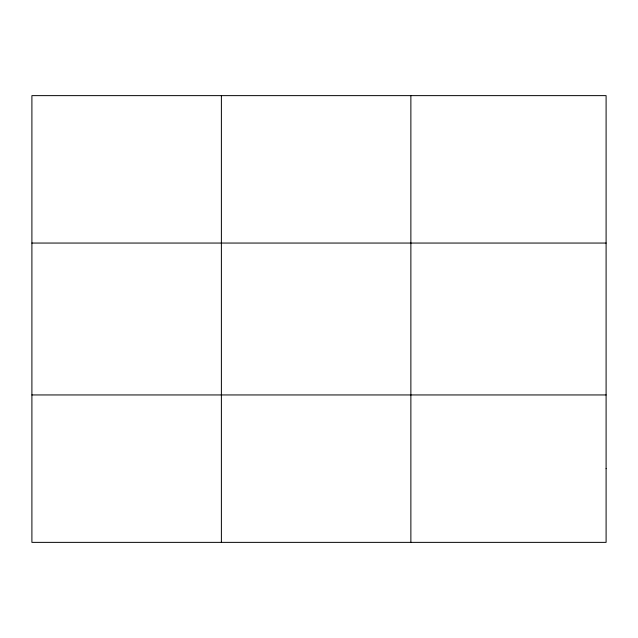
<?xml version="1.0" encoding="UTF-8"?>
<svg xmlns="http://www.w3.org/2000/svg" width="638" height="638" viewBox="0 0 638 638"><rect width="100%" height="100%" fill="white"/><g stroke="black" fill="none" stroke-linecap="round" stroke-linejoin="round"><path stroke-width="0.96" d="M221.386 95.628L221.386 542.372M410.872 95.628L410.872 542.372M31.9 243.054L606.1 243.054M31.9 394.946L606.1 394.946M606.1 468.659L606.1 542.372L31.9 542.372L31.9 95.628L606.1 95.628L606.1 468.659"/></g></svg>
